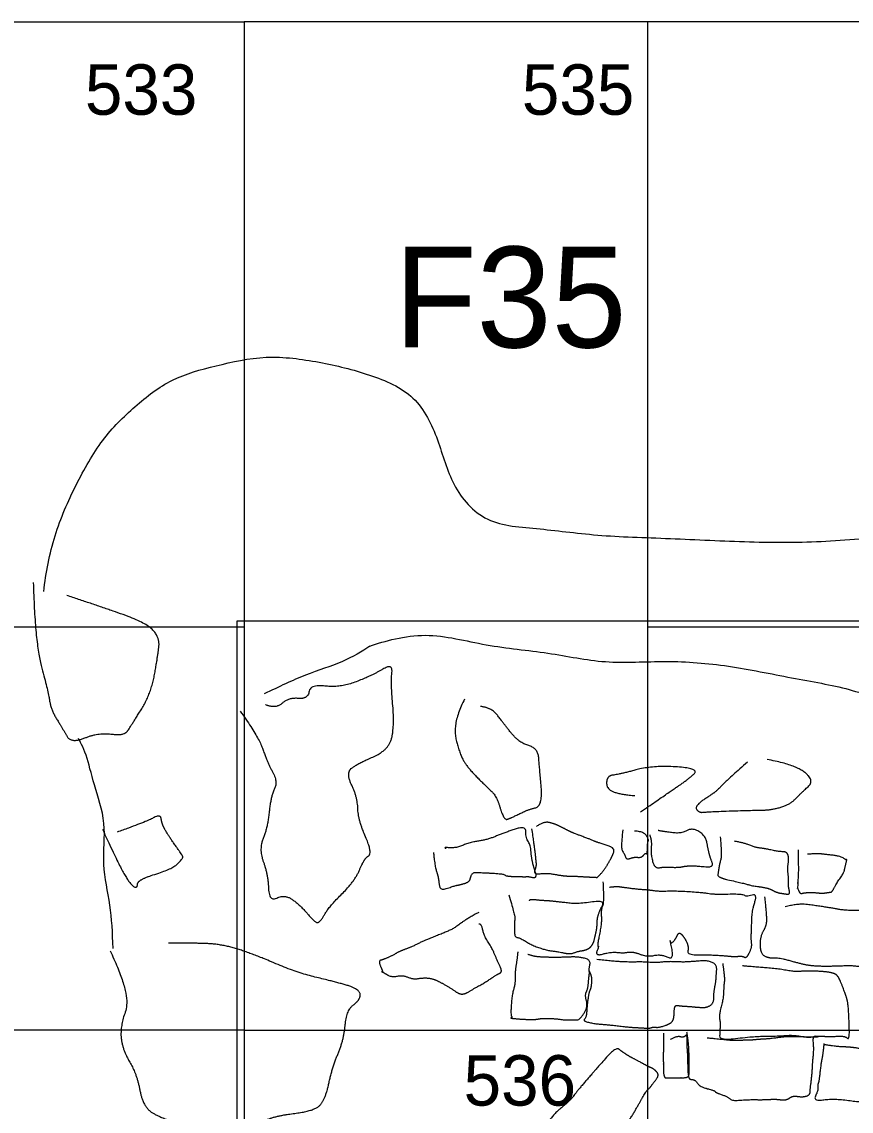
# Model space of a CAD drawing. Extents: x -160.1 to -89.2, y -288.3 to -253.8.
# Drawn here: x -143.1 to -138.99, y -262.41 to -257 of the extents above; entities that cross this region are included whole.
import ezdxf

# ---------------------------------------------------------------- set-up
doc = ezdxf.new("R2010")
doc.units = 0
for name, color, linetype in [('Brick', 7, 'Continuous'), ('Feature Numbers', 7, 'Continuous'), ('Features', 7, 'Continuous'), ('House Outline', 7, 'Continuous'), ('Quadrats', 7, 'Continuous'), ('Stone_Masonry', 7, 'Continuous'), ('Unit Numbers', 7, 'Continuous')]:
    doc.layers.add(name, color=color, linetype=linetype)

msp = doc.modelspace()

# ---------------------------------------------------------------- linework, layer by layer
at = {"layer": 'Brick'}
for points in [[(-142.7029, -261.007), (-142.6359, -261.155), (-142.5679, -261.279), (-142.5299, -261.303), (-142.5279, -261.257), (-142.3539, -261.204), (-142.3019, -261.15), (-142.3059, -261.138), (-142.3819, -261.03), (-142.4079, -260.981), (-142.4149, -260.932), (-142.4769, -260.967), (-142.6299, -261.022)], [(-141.0609, -261.123), (-141.0549, -261.189), (-141.0389, -261.24), (-141.0359, -261.257), (-141.0289, -261.314), (-140.9549, -261.287), (-140.9279, -261.283), (-140.8819, -261.268), (-140.8759, -261.24), (-140.8639, -261.222), (-140.8419, -261.222), (-140.7139, -261.228), (-140.7009, -261.241), (-140.6279, -261.242), (-140.6079, -261.244), (-140.5949, -261.241), (-140.5449, -261.252), (-140.5659, -261.191), (-140.5769, -261.137), (-140.5789, -261.086), (-140.6039, -261.051), (-140.6019, -260.989), (-140.7129, -261.026), (-140.7939, -261.06), (-140.8859, -261.074), (-140.9479, -261.102), (-141.0159, -261.097), (-140.9989, -261.102)], [(-140.5749, -261.005), (-140.5619, -261.092), (-140.5569, -261.13), (-140.5539, -261.166), (-140.5509, -261.188), (-140.5659, -261.233), (-140.5019, -261.224), (-140.4449, -261.234), (-140.4059, -261.24), (-140.3419, -261.241), (-140.3039, -261.244), (-140.2499, -261.246), (-140.2519, -261.249), (-140.2179, -261.215), (-140.1929, -261.174), (-140.1699, -261.133), (-140.1629, -261.098), (-140.2559, -261.071), (-140.2699, -261.063), (-140.3569, -261.031), (-140.3889, -261.017), (-140.4269, -260.997), (-140.4649, -260.979), (-140.5139, -260.969), (-140.5509, -260.994)], [(-140.1219, -261.01), (-140.1339, -261.104), (-140.1139, -261.13), (-140.1049, -261.16), (-140.0679, -261.145), (-140.0289, -261.149), (-140.0099, -261.124), (-140.0009, -261.133), (-139.9989, -261.072), (-139.9979, -261.067), (-139.9919, -261.064), (-140.0159, -261.019), (-140.0649, -261.017)], [(-139.9889, -261.036), (-139.9779, -261.068), (-139.9849, -261.124), (-139.9659, -261.203), (-139.9169, -261.194), (-139.8479, -261.198), (-139.8049, -261.189), (-139.7589, -261.189), (-139.6689, -261.198), (-139.6899, -261.146), (-139.6999, -261.103), (-139.7109, -261.041), (-139.7759, -260.999), (-139.8319, -261.03), (-139.9109, -261.021), (-139.9469, -261.014)], [(-139.6389, -261.046), (-139.6309, -261.139), (-139.6409, -261.171), (-139.6499, -261.224), (-139.6519, -261.247), (-139.5289, -261.274), (-139.4769, -261.289), (-139.4379, -261.293), (-139.3939, -261.302), (-139.3589, -261.322), (-139.3189, -261.328), (-139.2919, -261.331), (-139.3019, -261.29), (-139.2999, -261.248), (-139.3059, -261.203), (-139.2979, -261.153), (-139.3079, -261.119), (-139.3499, -261.119), (-139.4209, -261.103), (-139.4639, -261.099), (-139.5229, -261.075), (-139.5679, -261.067)], [(-139.2529, -261.11), (-139.2519, -261.206), (-139.2509, -261.201), (-139.2559, -261.306), (-139.2559, -261.297), (-139.2429, -261.33), (-139.2229, -261.322), (-139.1719, -261.321), (-139.1329, -261.326), (-139.0979, -261.32), (-139.0849, -261.32), (-139.0639, -261.278), (-139.0249, -261.223), (-139.0209, -261.198), (-139.0099, -261.155), (-139.0149, -261.161), (-139.0429, -261.141), (-139.1309, -261.131), (-139.1599, -261.128), (-139.2069, -261.132)], [(-140.2209, -261.268), (-140.2149, -261.377), (-140.2319, -261.406), (-140.2259, -261.47), (-140.2509, -261.594), (-140.2389, -261.582), (-140.2609, -261.638), (-140.1809, -261.615), (-140.1189, -261.622), (-140.0749, -261.613), (-140.0009, -261.641), (-139.9339, -261.626), (-139.8669, -261.658), (-139.8899, -261.547), (-139.8839, -261.579), (-139.8589, -261.55), (-139.8439, -261.515), (-139.8159, -261.545), (-139.7949, -261.591), (-139.8039, -261.631), (-139.6929, -261.63), (-139.6109, -261.635), (-139.5649, -261.64), (-139.5309, -261.635), (-139.5079, -261.649), (-139.4809, -261.591), (-139.4859, -261.559), (-139.4839, -261.493), (-139.4809, -261.41), (-139.4539, -261.326), (-139.5109, -261.343), (-139.5249, -261.329), (-139.6759, -261.332), (-139.7199, -261.323), (-139.8619, -261.314), (-139.9429, -261.317), (-139.9869, -261.31), (-140.0579, -261.305), (-140.1239, -261.296), (-140.1529, -261.292), (-140.1889, -261.296)], [(-140.6869, -261.333), (-140.6569, -261.436), (-140.6589, -261.462), (-140.6609, -261.543), (-140.6329, -261.545), (-140.5749, -261.583), (-140.4949, -261.609), (-140.4509, -261.613), (-140.3839, -261.628), (-140.3449, -261.613), (-140.3109, -261.608), (-140.2859, -261.597), (-140.2689, -261.574), (-140.2629, -261.553), (-140.2499, -261.497), (-140.2499, -261.455), (-140.2389, -261.415), (-140.2079, -261.358), (-140.3449, -261.379), (-140.4229, -261.37), (-140.4749, -261.364), (-140.5279, -261.361), (-140.5839, -261.355), (-140.5869, -261.362)], [(-139.4189, -261.343), (-139.4089, -261.442), (-139.4109, -261.487), (-139.4429, -261.543), (-139.4399, -261.629), (-139.3889, -261.648), (-139.3509, -261.643), (-139.2409, -261.674), (-139.1769, -261.686), (-139.0579, -261.686), (-138.9879, -261.681), (-138.8709, -261.7), (-138.8439, -261.707), (-138.7619, -261.714), (-138.7569, -261.708), (-138.6909, -261.739), (-138.6829, -261.615), (-138.6849, -261.594), (-138.6749, -261.524), (-138.6449, -261.449), (-138.6719, -261.433), (-138.7679, -261.423), (-138.7959, -261.419), (-138.8839, -261.411), (-139.0199, -261.411), (-139.0829, -261.399), (-139.1609, -261.387), (-139.2549, -261.375), (-139.3169, -261.393)], [(-140.8369, -261.42), (-140.9039, -261.456), (-140.9519, -261.496), (-141.0149, -261.524), (-141.0919, -261.554), (-141.1319, -261.572), (-141.1709, -261.592), (-141.2299, -261.613), (-141.2679, -261.636), (-141.3109, -261.654), (-141.3359, -261.661), (-141.3069, -261.725), (-141.3239, -261.708), (-141.2699, -261.743), (-141.2159, -261.73), (-141.1629, -261.752), (-141.1109, -261.744), (-141.0699, -261.747), (-141.0239, -261.767), (-140.9709, -261.799), (-140.9349, -261.824), (-140.9069, -261.826), (-140.8629, -261.799), (-140.8009, -261.765), (-140.7509, -261.73), (-140.7249, -261.719), (-140.7239, -261.702), (-140.7489, -261.65), (-140.7699, -261.598), (-140.8109, -261.536), (-140.8229, -261.476), (-140.8359, -261.478)], [(-140.6429, -261.615), (-140.6469, -261.656), (-140.6569, -261.71), (-140.6549, -261.77), (-140.6719, -261.829), (-140.6789, -261.927), (-140.6699, -261.942), (-140.6839, -261.944), (-140.6339, -261.949), (-140.5879, -261.951), (-140.5539, -261.951), (-140.5209, -261.945), (-140.4629, -261.946), (-140.4069, -261.954), (-140.3649, -261.952), (-140.3359, -261.954), (-140.2939, -261.886), (-140.3109, -261.832), (-140.2949, -261.797), (-140.2909, -261.744), (-140.2869, -261.717), (-140.2909, -261.704), (-140.2799, -261.654), (-140.3479, -261.64), (-140.4029, -261.642), (-140.4639, -261.644), (-140.5079, -261.642), (-140.5609, -261.64), (-140.5939, -261.628)], [(-140.2889, -261.71), (-140.2749, -261.739), (-140.2799, -261.792), (-140.2849, -261.804), (-140.2909, -261.821), (-140.2989, -261.874), (-140.3029, -261.94), (-140.3209, -261.959), (-140.2559, -261.973), (-140.1899, -261.977), (-140.0829, -261.99), (-140.0359, -261.992), (-139.9869, -261.995), (-139.9719, -261.987), (-139.9449, -261.992), (-139.8869, -261.972), (-139.8719, -261.954), (-139.8679, -261.934), (-139.8669, -261.895), (-139.8589, -261.879), (-139.8379, -261.884), (-139.7939, -261.886), (-139.7559, -261.89), (-139.7069, -261.893), (-139.6709, -261.87), (-139.6709, -261.815), (-139.6609, -261.765), (-139.6589, -261.735), (-139.6549, -261.678), (-139.7029, -261.658), (-139.7659, -261.663), (-139.8229, -261.667), (-139.8929, -261.663), (-139.9599, -261.67), (-140.0249, -261.665), (-140.0839, -261.667), (-140.1649, -261.663), (-140.2509, -261.654)], [(-139.6269, -261.674), (-139.6159, -261.747), (-139.6219, -261.783), (-139.6229, -261.845), (-139.6459, -261.931), (-139.6379, -261.97), (-139.6419, -262.015), (-139.6419, -262.055), (-139.4699, -262.034), (-139.3649, -262.034), (-139.2749, -262.027), (-139.2079, -262.041), (-139.1479, -262.032), (-139.0959, -262.037), (-139.0219, -262.031), (-138.9979, -262.055), (-138.9999, -261.958), (-139.0049, -261.867), (-139.0199, -261.821), (-139.0529, -261.733), (-139.0849, -261.719), (-139.1289, -261.713), (-139.2069, -261.71), (-139.2719, -261.715), (-139.3549, -261.699), (-139.4559, -261.692), (-139.5289, -261.685)], [(-139.9209, -262.019), (-139.9189, -262.112), (-139.9229, -262.114), (-139.9199, -262.195), (-139.9219, -262.205), (-139.9169, -262.238), (-139.9049, -262.242), (-139.8269, -262.239), (-139.8399, -262.241), (-139.7929, -262.238), (-139.7989, -262.212), (-139.7989, -262.17), (-139.7999, -262.124), (-139.8029, -262.097), (-139.8019, -262.021), (-139.8209, -262.042), (-139.8519, -262.032), (-139.8869, -262.05)], [(-139.8059, -262.012), (-139.7989, -262.054), (-139.7949, -262.129), (-139.7949, -262.148), (-139.7939, -262.207), (-139.7979, -262.248), (-139.7639, -262.249), (-139.7399, -262.285), (-139.6639, -262.304), (-139.6649, -262.312), (-139.6039, -262.333), (-139.5779, -262.355), (-139.5149, -262.348), (-139.4089, -262.349), (-139.3689, -262.345), (-139.3119, -262.353), (-139.2809, -262.329), (-139.2439, -262.334), (-139.2289, -262.335), (-139.1939, -262.326), (-139.1929, -262.294), (-139.1839, -262.226), (-139.1809, -262.164), (-139.1739, -262.095), (-139.1809, -262.026), (-139.1349, -262.042), (-139.2989, -262.034), (-139.3939, -262.047), (-139.4389, -262.049), (-139.4909, -262.054), (-139.5169, -262.054), (-139.5799, -262.056), (-139.6339, -262.05), (-139.7039, -262.043)], [(-139.1249, -262.07), (-139.1299, -262.123), (-139.1399, -262.169), (-139.1489, -262.256), (-139.1569, -262.276), (-139.1529, -262.302), (-139.1799, -262.358), (-139.0799, -262.342), (-138.9389, -262.361), (-138.8689, -262.361), (-138.8019, -262.386), (-138.7289, -262.379), (-138.6789, -262.402), (-138.6229, -262.405), (-138.5759, -262.422), (-138.5509, -262.442), (-138.5129, -262.335), (-138.5039, -262.227), (-138.5129, -262.179), (-138.5369, -262.13), (-138.6269, -262.14), (-138.6759, -262.137), (-138.7359, -262.133), (-138.8629, -262.111), (-138.9539, -262.093), (-139.0129, -262.087), (-139.0499, -262.087), (-139.1239, -262.076)], [(-140.3409, -262.863), (-140.3239, -262.801), (-140.2779, -262.75), (-140.2689, -262.712), (-140.2349, -262.64), (-140.1829, -262.563), (-140.1669, -262.516), (-140.0959, -262.462), (-140.0429, -262.371), (-140.0089, -262.31), (-139.9889, -262.29), (-139.9689, -262.264), (-139.9409, -262.227), (-139.9649, -262.198), (-139.9989, -262.183), (-140.0549, -262.152), (-140.0889, -262.135), (-140.1279, -262.109), (-140.1569, -262.087), (-140.2489, -262.19), (-140.2859, -262.234), (-140.3469, -262.303), (-140.3789, -262.349), (-140.4709, -262.425), (-140.5089, -262.491), (-140.5099, -262.481), (-140.5769, -262.557), (-140.5649, -262.531), (-140.5709, -262.571), (-140.5649, -262.617), (-140.5699, -262.596), (-140.5549, -262.648), (-140.5799, -262.642), (-140.4969, -262.756), (-140.5099, -262.736), (-140.4639, -262.762), (-140.4409, -262.782), (-140.4239, -262.783), (-140.3949, -262.81)]]:
    msp.add_open_spline(points, degree=2, dxfattribs=at)
at = {"layer": 'Features'}
for points in [[(-142.9939, -259.829), (-142.9839, -259.736), (-142.9469, -259.547), (-142.8369, -259.299), (-142.7069, -259.068), (-142.5449, -258.91), (-142.3619, -258.767), (-142.1439, -258.71), (-141.8939, -258.652), (-141.6249, -258.688), (-141.3769, -258.749), (-141.1419, -258.849), (-141.0329, -259.077), (-140.9769, -259.304), (-140.8099, -259.501), (-140.5369, -259.514), (-140.2379, -259.556), (-139.8679, -259.565), (-139.4649, -259.587), (-139.0939, -259.585), (-138.7089, -259.541), (-138.3709, -259.599), (-138.0849, -259.644), (-137.9589, -259.676), (-137.9259, -259.685)], [(-141.3769, -260.1), (-141.3049, -260.074), (-141.0999, -260.018), (-140.8019, -260.103), (-140.4879, -260.128), (-140.2139, -260.191), (-139.9069, -260.168), (-139.6009, -260.192), (-139.2799, -260.26), (-138.9919, -260.307), (-138.7549, -260.401), (-138.5969, -260.357), (-138.4869, -260.262), (-138.2799, -260.346), (-138.1279, -260.417), (-137.9039, -260.497), (-137.9819, -260.629), (-137.9739, -260.698), (-137.9719, -260.727)], [(-141.3769, -260.1), (-141.4149, -260.125), (-141.5079, -260.182), (-141.6939, -260.237), (-141.8269, -260.301), (-141.9009, -260.337)], [(-142.6499, -261.599), (-142.6529, -261.52), (-142.6589, -261.383), (-142.7089, -261.183), (-142.6789, -260.977), (-142.7489, -260.78), (-142.7809, -260.632), (-142.8159, -260.568), (-142.8219, -260.557)]]:
    msp.add_open_spline(points, degree=3, dxfattribs=at)
at = {"layer": 'House Outline'}
msp.add_lwpolyline([(-142.0339, -259.974), (-121.4619, -259.974), (-121.4619, -272.046), (-142.0339, -272.046)], close=True, dxfattribs=at)
at = {"layer": 'Quadrats'}
for p, q in [((-149.9999, -257.004), (-141.9999, -257.004)), ((-149.9999, -257.004), (-141.9999, -257.004)), ((-139.9999, -257.004), (-141.9999, -257.004)), ((-141.9999, -257.004), (-141.9999, -262.004)), ((-139.9999, -257.004), (-141.9999, -257.004)), ((-141.9999, -257.004), (-141.9999, -262.004)), ((-139.9999, -257.004), (-139.9999, -260.004)), ((-131.9999, -257.004), (-139.9999, -257.004)), ((-139.9999, -257.004), (-139.9999, -260.004)), ((-131.9999, -257.004), (-139.9999, -257.004)), ((-149.9999, -260.004), (-141.9999, -260.004)), ((-149.9999, -260.004), (-141.9999, -260.004)), ((-139.9999, -260.004), (-131.9999, -260.004)), ((-139.9999, -260.004), (-139.9999, -262.004)), ((-139.9999, -260.004), (-131.9999, -260.004)), ((-139.9999, -260.004), (-139.9999, -262.004)), ((-141.9999, -262.004), (-149.9999, -262.004)), ((-141.9999, -262.004), (-149.9999, -262.004)), ((-141.9999, -262.004), (-149.9999, -262.004)), ((-141.9999, -262.004), (-139.9999, -262.004)), ((-141.9999, -262.004), (-139.9999, -262.004)), ((-141.9999, -262.004), (-141.9999, -270.004)), ((-139.9999, -262.004), (-131.9999, -262.004)), ((-139.9999, -262.004), (-131.9999, -262.004)), ((-139.9999, -262.004), (-139.9999, -270.004))]:
    msp.add_line(p, q, dxfattribs=at)
at = {"layer": 'Stone_Masonry'}
for points in [[(-143.0459, -259.784), (-143.0369, -260.086), (-142.9729, -260.321), (-142.9579, -260.416), (-142.8999, -260.509), (-142.8589, -260.583), (-142.7219, -260.527), (-142.5949, -260.545), (-142.5619, -260.496), (-142.4619, -260.337), (-142.4279, -260.148), (-142.4179, -260.055), (-142.4909, -259.981), (-142.7429, -259.894), (-142.8799, -259.848)], [(-142.0199, -260.422), (-141.9279, -260.55), (-141.8839, -260.679), (-141.8319, -260.773), (-141.8679, -260.844), (-141.8839, -261), (-141.9279, -261.107), (-141.8819, -261.231), (-141.8769, -261.369), (-141.7989, -261.329), (-141.7209, -261.385), (-141.6479, -261.472), (-141.6229, -261.469), (-141.5799, -261.392), (-141.4509, -261.265), (-141.4039, -261.151), (-141.3619, -261.128), (-141.4349, -260.961), (-141.4379, -260.848), (-141.4959, -260.729), (-141.4399, -260.683), (-141.2819, -260.615), (-141.2539, -260.494), (-141.2729, -260.278), (-141.2619, -260.184), (-141.3579, -260.242), (-141.5209, -260.307), (-141.6739, -260.289), (-141.6829, -260.363), (-141.7809, -260.355), (-141.8429, -260.412), (-141.8949, -260.39)], [(-140.9069, -260.362), (-140.9689, -260.482), (-140.9289, -260.644), (-140.8819, -260.714), (-140.7879, -260.806), (-140.7479, -260.845), (-140.7119, -260.963), (-140.6809, -260.954), (-140.5909, -260.909), (-140.5189, -260.893), (-140.5349, -260.702), (-140.5439, -260.605), (-140.6369, -260.58), (-140.7169, -260.478), (-140.7729, -260.405), (-140.8279, -260.399)], [(-139.5039, -260.675), (-139.6239, -260.78), (-139.6549, -260.819), (-139.7689, -260.892), (-139.7439, -260.927), (-139.6939, -260.92), (-139.4559, -260.913), (-139.3859, -260.912), (-139.2939, -260.886), (-139.2339, -260.824), (-139.1699, -260.767), (-139.2679, -260.687), (-139.4069, -260.662)], [(-140.0339, -260.922), (-139.8929, -260.824), (-139.8009, -260.762), (-139.7389, -260.706), (-139.9719, -260.691), (-140.1379, -260.735), (-140.2069, -260.744), (-140.1969, -260.832), (-140.0619, -260.841)], [(-142.6649, -261.61), (-142.5599, -261.829), (-142.6169, -261.989), (-142.6019, -262.105), (-142.5329, -262.219), (-142.5009, -262.387), (-142.4079, -262.441), (-142.2429, -262.493), (-142.1029, -262.466), (-141.9679, -262.487), (-141.8549, -262.429), (-141.6569, -262.406), (-141.5979, -262.352), (-141.5639, -262.191), (-141.5049, -262.05), (-141.4929, -261.904), (-141.4229, -261.853), (-141.4269, -261.8), (-141.5499, -261.764), (-141.7329, -261.721), (-141.9509, -261.628), (-142.1139, -261.576), (-142.2839, -261.572), (-142.3749, -261.573)]]:
    msp.add_open_spline(points, degree=2, dxfattribs=at)

# ---------------------------------------------------------------- texts
at = {"layer": 'Feature Numbers'}
msp.add_text('F35', height=0.5, dxfattribs=at).set_placement((-141.2559, -258.619))
at = {"layer": 'Unit Numbers'}
for s, p in [('533', (-142.7899, -257.465)), ('535', (-140.6229, -257.465)), ('536', (-140.9119, -262.378))]:
    msp.add_text(s, height=0.25, dxfattribs=at).set_placement(p)

doc.saveas('drawing.dxf')
